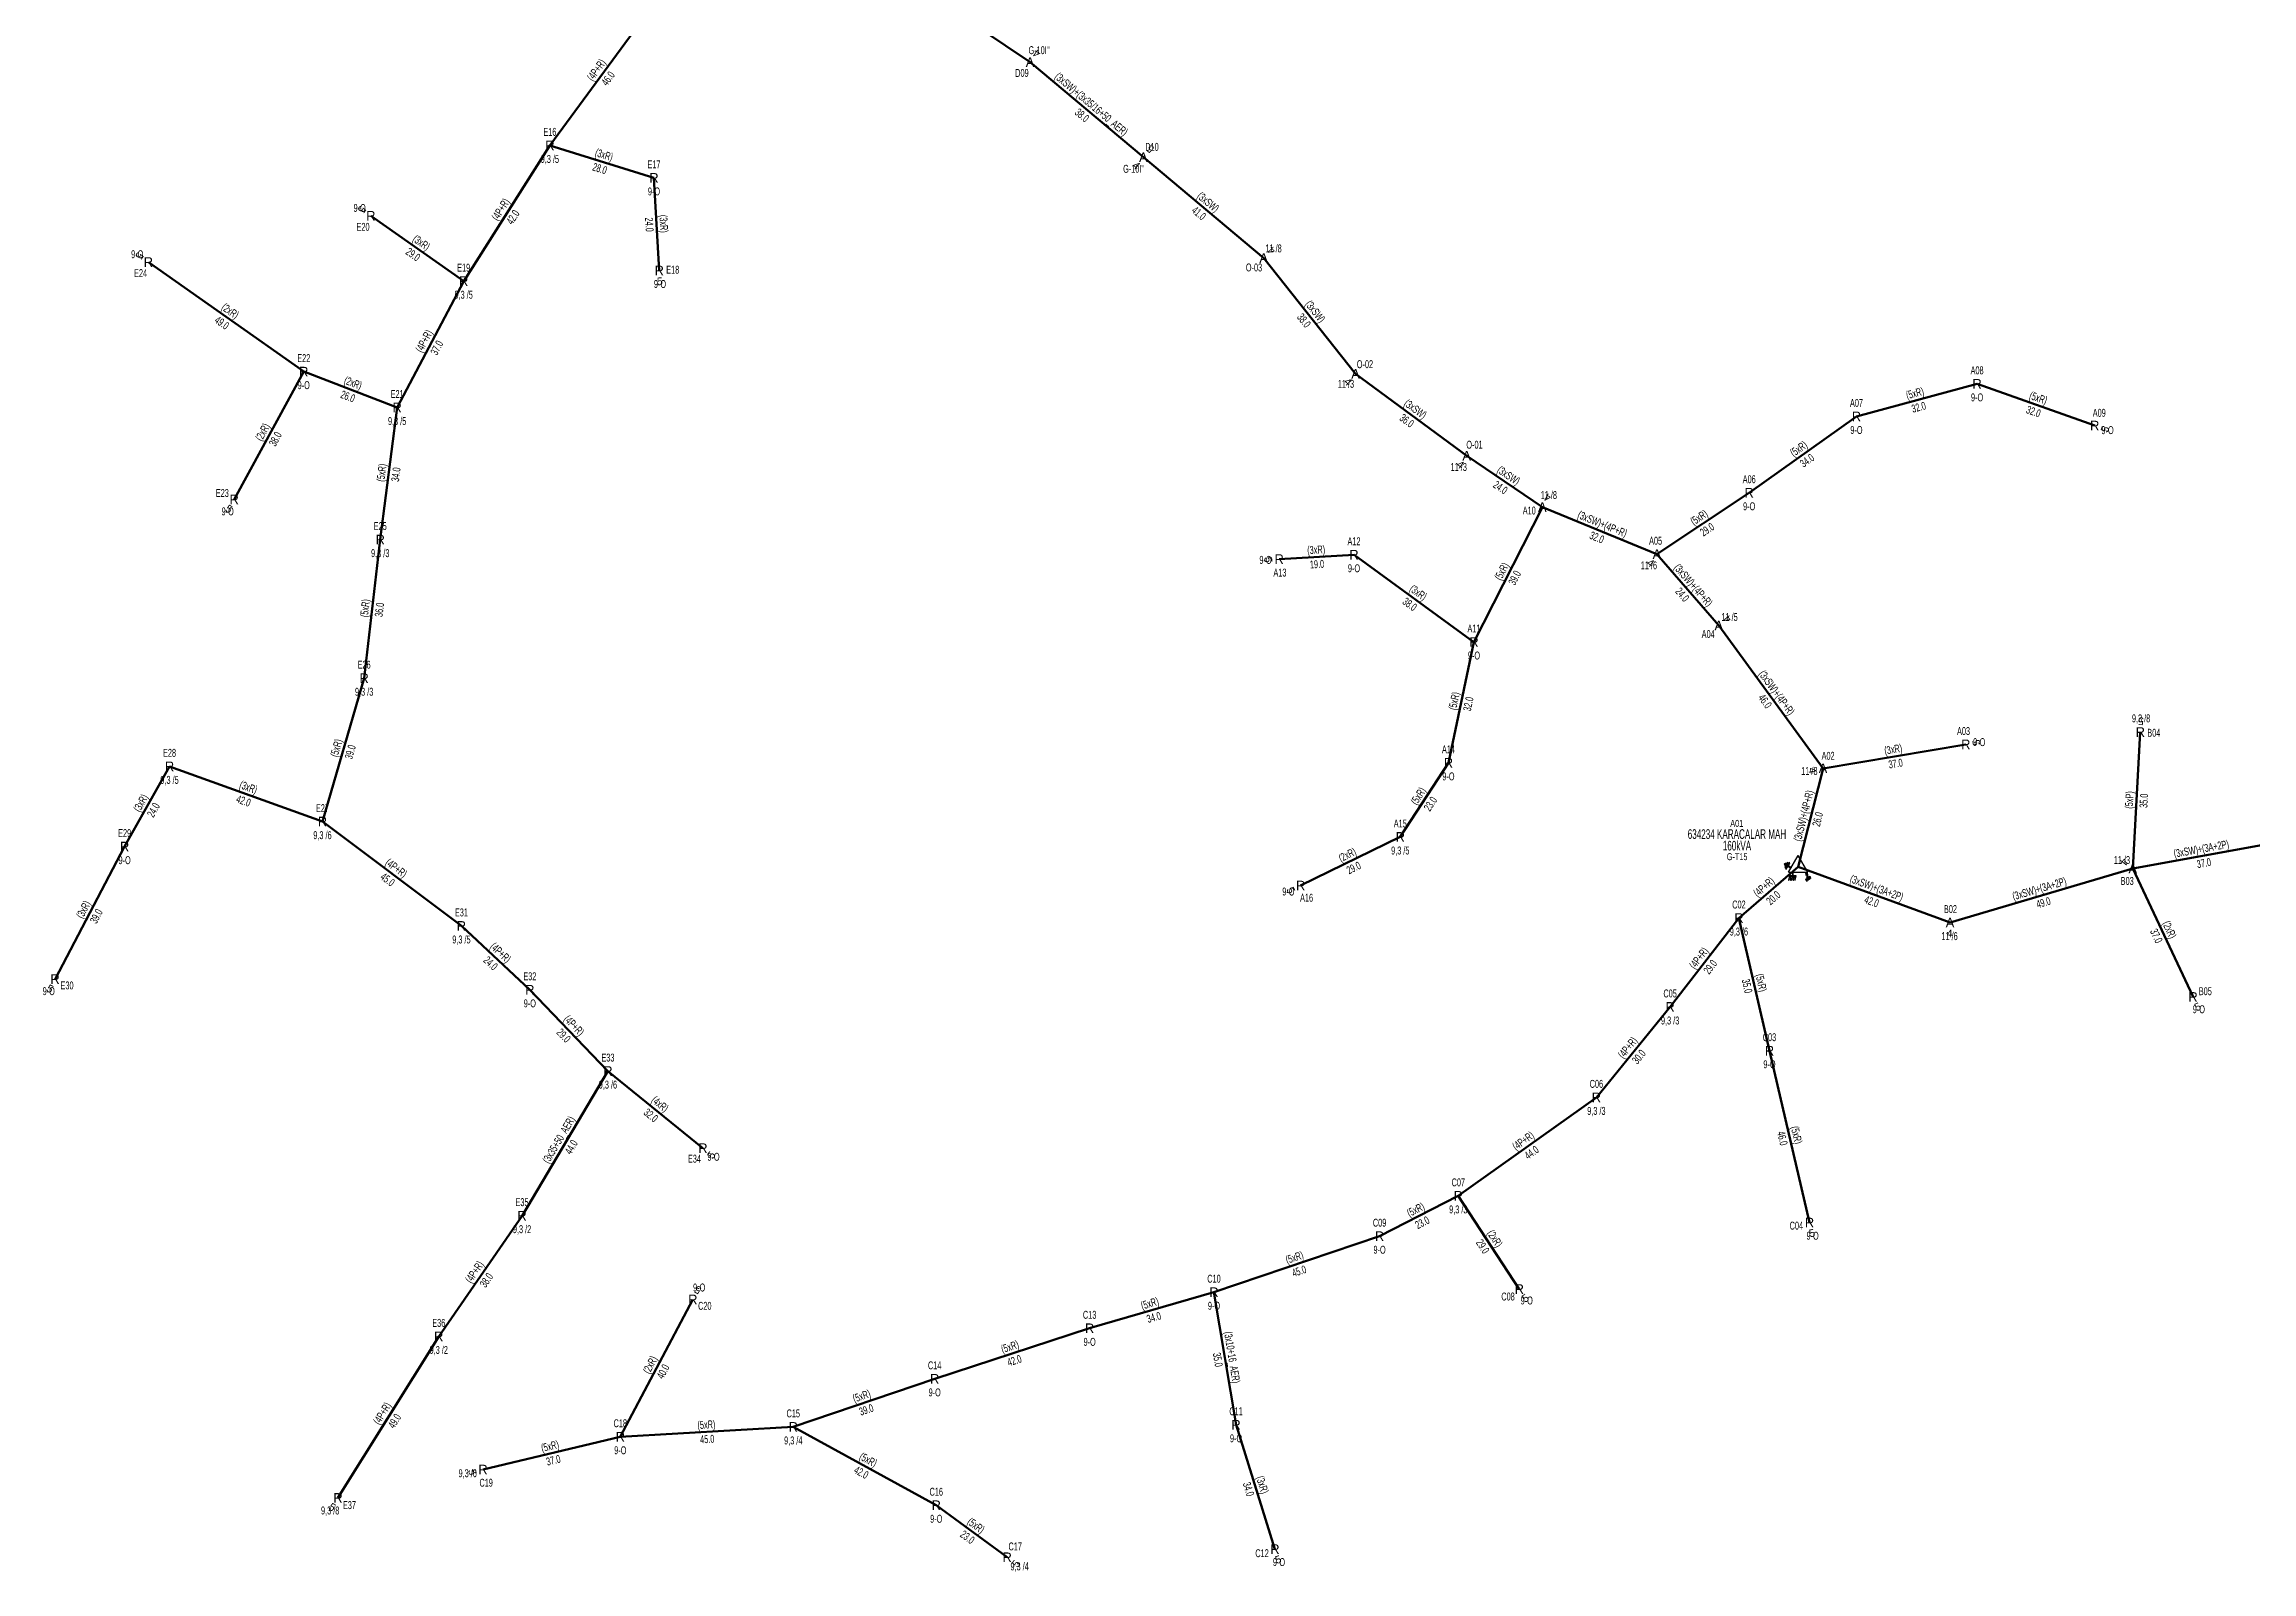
# Model space of a CAD drawing. Header units: millimetres. Extents: x 367507 to 373457, y 4068694 to 4074327.
# Drawn here: x 370914 to 371486, y 4069705 to 4070100 of the extents above; entities that cross this region are included whole.
import ezdxf
from ezdxf.enums import TextEntityAlignment as Align

# ---------------------------------------------------------------- set-up
doc = ezdxf.new("R2010")
doc.units = ezdxf.units.MM
for name, color, linetype, lineweight in [('DIREK_AG_MEVCUT', 120, 'Continuous', 25), ('DIREK_OG_MEVCUT', 16, 'Continuous', 25), ('HAT_AG_HAVAI_MEVCUT', 126, 'Continuous', 50), ('HAT_OG_HAVAI_MEVCUT', 48, 'Continuous', 70), ('TRAFO_MEVCUT', 5, 'Continuous', 30), ('TRAFO_TADILAT_BYSK', 5, 'Continuous', 30)]:
    doc.layers.add(name, color=color, linetype=linetype, lineweight=lineweight)
doc.styles.add('Direk', font='B_CAD')
doc.styles.get("Standard").update_dxf_attribs({"font": 'Arial'})

# ---------------------------------------------------------------- blocks, each defined once
blk = doc.blocks.new('MEV_DIREK')
h = blk.add_hatch(color=32)
h.paths.add_polyline_path([(-2.14, 0.97), (-2.35, 1.09), (-3.31, -0.55), (-3.09, -0.67), (-2.67, 0.06), (-1.89, -0.39), (-1.79, -0.22), (-2.56, 0.23)])
h.paths.add_polyline_path([(-3.46, -0.17), (-3.33, -0.25), (-2.61, 0.99), (-2.74, 1.06)])
h.paths.add_polyline_path([(-3.54, 0.29), (-3.41, 0.22), (-3.05, 0.82), (-3.18, 0.9)])
h.paths.add_polyline_path([(-3.58, 0.81), (-3.66, 0.68), (-3.53, 0.61), (-3.45, 0.74)])
h.paths.add_polyline_path([(-1.51, -2.34), (-2.26, -2.33), (-2.52, -3.47), (-2.42, -3.47), (-2.21, -2.53), (-1.91, -2.54), (-2.12, -3.47), (-2.02, -3.47), (-1.81, -2.54), (-1.51, -2.54), (-1.72, -3.47), (-1.62, -3.48), (-1.41, -2.54), (-1.11, -2.54), (-1.32, -3.48), (-1.22, -3.48), (-1.01, -2.54), (-0.71, -2.55), (-0.92, -3.48), (-0.82, -3.48), (-0.56, -2.35), (-1.31, -2.34), (-1.31, -1.44), (-1.51, -1.44)])
at = {"layer": 'TRAFO_MEVCUT'}
for points in [[(2.35, -1.57), (2.12, -1.92), (2.08, -1.44), (1.94, -1.44), (2.01, -2.32), (2.25, -1.96), (2.31, -2.67), (2.1, -2.67), (2.39, -2.87), (2.4, -2.86), (2.64, -2.49), (2.45, -2.63)], [(2.35, -1.57), (2.12, -1.92), (2.08, -1.44), (1.94, -1.44), (2.01, -2.32), (2.25, -1.96), (2.31, -2.67), (2.1, -2.67), (2.39, -2.87), (1.98, -3.19), (2.2, -3.79), (2.26, -3.74), (2.08, -3.26), (2.26, -3.13), (2.44, -3.6), (2.49, -3.56), (2.32, -3.08), (2.49, -2.94), (2.67, -3.42), (2.73, -3.38), (2.55, -2.9), (2.73, -2.76), (2.91, -3.24), (2.97, -3.2), (2.79, -2.72), (2.97, -2.58), (3.15, -3.06), (3.21, -3.01), (2.98, -2.42), (2.4, -2.86), (2.64, -2.49), (2.45, -2.63)], [(2.97, -2.58), (3.15, -3.06), (3.21, -3.01), (2.98, -2.42), (2.4, -2.86), (2.64, -2.49), (2.45, -2.63), (2.35, -1.57), (2.12, -1.92), (2.08, -1.44), (1.94, -1.44), (2.01, -2.32), (2.25, -1.96), (2.31, -2.67), (2.1, -2.67), (2.39, -2.87), (1.98, -3.19), (2.2, -3.79), (2.26, -3.74), (2.08, -3.26), (2.26, -3.13), (2.44, -3.6), (2.49, -3.56), (2.32, -3.08), (2.49, -2.94), (2.67, -3.42), (2.73, -3.38), (2.55, -2.9), (2.73, -2.76), (2.91, -3.24), (2.97, -3.2), (2.79, -2.72)]]:
    blk.add_hatch(color=32, dxfattribs=at).paths.add_polyline_path(points)
at = {"layer": 'TRAFO_MEVCUT', "linetype": 'Continuous'}
for p, q in [((-2.5, -1.44), (0, 2.89)), ((2.5, -1.44), (0, 2.89)), ((-2.5, -1.44), (2.5, -1.44))]:
    blk.add_line(p, q, dxfattribs=at)
at = {"layer": 'TRAFO_MEVCUT', "color": 32, "flags": 128}
blk.add_lwpolyline([(1.94, -1.44), (2.08, -1.44), (2.12, -1.92), (2.35, -1.57), (2.45, -2.63), (2.64, -2.49), (2.4, -2.86), (2.98, -2.42), (3.21, -3.01), (3.15, -3.06), (2.97, -2.58), (2.79, -2.72), (2.97, -3.2), (2.91, -3.24), (2.73, -2.76), (2.55, -2.9), (2.73, -3.38), (2.67, -3.42), (2.49, -2.94), (2.32, -3.08), (2.49, -3.56), (2.44, -3.6), (2.26, -3.13), (2.08, -3.26), (2.26, -3.74), (2.2, -3.79), (1.98, -3.19), (2.39, -2.87), (2.1, -2.67), (2.31, -2.67), (2.25, -1.96), (2.01, -2.32), (1.94, -1.44)], dxfattribs=at)
at = {"layer": 'TRAFO_TADILAT_BYSK', "color": 32, "flags": 128}
for points in [[(-3.53, 0.61), (-3.45, 0.74), (-3.58, 0.81), (-3.66, 0.68), (-3.53, 0.61)], [(-3.41, 0.22), (-3.05, 0.82), (-3.18, 0.9), (-3.54, 0.29), (-3.41, 0.22)], [(-3.33, -0.25), (-2.61, 0.99), (-2.74, 1.06), (-3.46, -0.17), (-3.33, -0.25)], [(-1.79, -0.22), (-2.56, 0.23), (-2.14, 0.97), (-2.35, 1.09), (-3.31, -0.55), (-3.09, -0.67), (-2.67, 0.06), (-1.89, -0.39), (-1.79, -0.22)], [(-1.31, -1.44), (-1.51, -1.44), (-1.51, -2.34), (-2.26, -2.33), (-2.52, -3.47), (-2.42, -3.47), (-2.21, -2.53), (-1.91, -2.54), (-2.12, -3.47), (-2.02, -3.47), (-1.81, -2.54), (-1.51, -2.54), (-1.72, -3.47), (-1.62, -3.48), (-1.41, -2.54), (-1.11, -2.54), (-1.32, -3.48), (-1.22, -3.48), (-1.01, -2.54), (-0.71, -2.55), (-0.92, -3.48), (-0.82, -3.48), (-0.56, -2.35), (-1.31, -2.34), (-1.31, -1.44)]]:
    blk.add_lwpolyline(points, dxfattribs=at)

msp = doc.modelspace()

# ---------------------------------------------------------------- linework, layer by layer
at = {"layer": 'HAT_AG_HAVAI_MEVCUT'}
for p, q in [((371044.96, 4070073.98), (371072.04, 4070110.83)), ((371044.96, 4070073.98), (371022.64, 4070038.83)), ((371044.96, 4070073.98), (371071.91, 4070065.57)), ((371073.27, 4070041.6), (371071.91, 4070065.57)), ((370998.6, 4070055.76), (371022.64, 4070038.83)), ((370981.24, 4070015.42), (370941.01, 4070043.78)), ((371005.42, 4070006.12), (371022.64, 4070038.83)), ((370981.24, 4070015.42), (370963.23, 4069982.35)), ((370981.24, 4070015.42), (371005.42, 4070006.12)), ((371383.22, 4070003.82), (371414.45, 4070012.26)), ((371444.91, 4070001.46), (371414.45, 4070012.26)), ((371001.04, 4069971.94), (371005.42, 4070006.12)), ((371383.22, 4070003.82), (371355.45, 4069984.07)), ((371301.9, 4069980.35), (371284.2, 4069945.44)), ((371331.56, 4069968.17), (371355.45, 4069984.07)), ((370996.87, 4069936.06), (371001.04, 4069971.94)), ((371233.76, 4069966.9), (371253.14, 4069968.02)), ((371284.2, 4069945.44), (371253.14, 4069968.02)), ((371284.2, 4069945.44), (371277.59, 4069914.16)), ((370996.87, 4069936.06), (370986.08, 4069898.94)), ((371374.56, 4069912.74), (371411.52, 4069918.94)), ((371454.75, 4069886.78), (371456.71, 4069922.14)), ((370934.87, 4069892.47), (370946.49, 4069913.25)), ((370946.49, 4069913.25), (370986.08, 4069898.94)), ((371265.12, 4069894.97), (371277.59, 4069914.16)), ((371022.06, 4069871.94), (370986.08, 4069898.94)), ((371239.33, 4069882.4), (371265.12, 4069894.97)), ((370934.87, 4069892.47), (370916.86, 4069858.18)), ((371352.79, 4069873.99), (371368.15, 4069887.28)), ((371454.75, 4069886.78), (371470.37, 4069853.56)), ((371022.06, 4069871.94), (371039.77, 4069855.41)), ((371352.79, 4069873.99), (371334.98, 4069850.97)), ((371352.79, 4069873.99), (371360.7, 4069839.65)), ((371039.77, 4069855.41), (371059.99, 4069834.37)), ((371315.89, 4069827.57), (371334.98, 4069850.97)), ((371360.7, 4069839.65), (371371.07, 4069795.17)), ((371037.75, 4069796.95), (371059.99, 4069834.37)), ((371084.59, 4069814.41), (371059.99, 4069834.37)), ((371315.89, 4069827.57), (371280.14, 4069802.07)), ((371037.75, 4069796.95), (371016.19, 4069765.7)), ((371280.14, 4069802.07), (371259.76, 4069791.63)), ((371295.94, 4069777.94), (371280.14, 4069802.07)), ((371216.89, 4069777.13), (371259.76, 4069791.63)), ((371063.19, 4069739.72), (371081.97, 4069775.25)), ((371216.89, 4069777.13), (371184.7, 4069767.79)), ((371222.6, 4069742.82), (371216.89, 4069777.13)), ((370990.1, 4069723.88), (371016.19, 4069765.7)), ((371144.58, 4069754.71), (371184.7, 4069767.79)), ((371144.58, 4069754.71), (371107.97, 4069742.27)), ((371107.97, 4069742.27), (371063.19, 4069739.72)), ((371107.97, 4069742.27), (371144.99, 4069721.99)), ((371232.67, 4069710.63), (371222.6, 4069742.82)), ((371063.19, 4069739.72), (371027.65, 4069731.23)), ((371144.99, 4069721.99), (371163.36, 4069708.52))]:
    msp.add_line(p, q, dxfattribs=at)
at = {"layer": 'HAT_OG_HAVAI_MEVCUT'}
for p, q in [((371139.43, 4070115.59), (371169.27, 4070095.53)), ((371169.27, 4070095.53), (371198.6, 4070070.92)), ((371229.76, 4070044.83), (371198.6, 4070070.92)), ((371253.54, 4070014.83), (371229.76, 4070044.83)), ((371253.54, 4070014.83), (371282.31, 4069993.65)), ((371301.9, 4069980.35), (371282.31, 4069993.65)), ((371301.9, 4069980.35), (371331.56, 4069968.17)), ((371347.57, 4069949.69), (371331.56, 4069968.17)), ((371374.56, 4069912.74), (371347.57, 4069949.69)), ((371374.56, 4069912.74), (371368.15, 4069887.28)), ((371454.75, 4069886.78), (371490.9, 4069893.36)), ((371407.44, 4069872.81), (371368.15, 4069887.28)), ((371407.44, 4069872.81), (371454.75, 4069886.78))]:
    msp.add_line(p, q, dxfattribs=at)

# ---------------------------------------------------------------- block references
at = {"layer": 'TRAFO_MEVCUT', "linetype": 'ByBlock'}
msp.add_blockref('MEV_DIREK', (371368.15, 4069887.28), dxfattribs=at)

# ---------------------------------------------------------------- texts
at = {"layer": 'DIREK_AG_MEVCUT', "linetype": 'ByBlock', "width": 0.53}
for s, p in [('E16', (371044.96, 4070077.48)), ('9,3 /5', (371044.96, 4070070.48)), ('E17', (371071.91, 4070069.07)), ('9-O', (371071.91, 4070062.07)), ('9-O', (370995.715714, 4070057.791238)), ('E20', (370996.584741, 4070052.898404)), ('9-O', (370938.126677, 4070045.812588)), ('E19', (371022.64, 4070042.33)), ('E18', (371076.76438, 4070041.798263)), ('E24', (370938.993396, 4070040.919352)), ('9-O', (371073.468372, 4070038.1037)), ('9,3 /5', (371022.64, 4070035.33)), ('E22', (370981.24, 4070018.92)), ('A08', (371414.45, 4070015.76)), ('9-O', (370981.24, 4070011.92)), ('E21', (371005.42, 4070009.62)), ('9-O', (371414.45, 4070008.76)), ('9,3 /5', (371005.42, 4070002.62)), ('A07', (371383.22, 4070007.32)), ('A09', (371446.079628, 4070004.758783)), ('9-O', (371383.22, 4070000.32)), ('9-O', (371448.238935, 4070000.279681)), ('A06', (371355.45, 4069987.57)), ('E23', (370960.156265, 4069984.023963)), ('9-O', (370961.548272, 4069979.262008)), ('9-O', (371355.45, 4069980.57)), ('E25', (371001.04, 4069975.44)), ('9,3 /3', (371001.04, 4069968.44)), ('A12', (371253.14, 4069971.52)), ('9-O', (371230.232, 4069966.696111)), ('A13', (371233.961933, 4069963.40583)), ('9-O', (371253.14, 4069964.52)), ('A11', (371284.2, 4069948.94)), ('E26', (370996.87, 4069939.56)), ('9-O', (371284.2, 4069941.94)), ('9,3 /3', (370996.87, 4069932.56)), ('A03', (371410.940969, 4069922.391771)), ('9,3 /8', (371456.905546, 4069925.667817)), ('B04', (371460.204636, 4069921.946293)), ('E28', (370946.49, 4069916.75)), ('A14', (371277.59, 4069917.66)), ('9-O', (371415.004785, 4069919.524569)), ('9-O', (371277.59, 4069910.66)), ('9,3 /5', (370946.49, 4069909.75)), ('E27', (370986.08, 4069902.44)), ('E29', (370934.87, 4069895.97)), ('9,3 /6', (370986.08, 4069895.44)), ('A15', (371265.12, 4069898.47)), ('9-O', (370934.87, 4069888.97)), ('9,3 /5', (371265.12, 4069891.47)), ('9-O', (371236.156379, 4069880.853183)), ('A16', (371240.863449, 4069879.253806)), ('C02', (371352.79, 4069877.49)), ('E31', (371022.06, 4069875.44)), ('9,3 /6', (371352.79, 4069870.49)), ('9,3 /5', (371022.06, 4069868.44)), ('E32', (371039.77, 4069858.91)), ('9-O', (370915.225193, 4069855.067423)), ('E30', (370919.958604, 4069856.552532)), ('C05', (371334.98, 4069854.47)), ('B05', (371473.537341, 4069855.049279)), ('9-O', (371039.77, 4069851.91)), ('9,3 /3', (371334.98, 4069847.47)), ('9-O', (371471.865425, 4069850.379589)), ('C03', (371360.7, 4069843.15)), ('E33', (371059.99, 4069837.87)), ('9-O', (371360.7, 4069836.15)), ('9,3 /6', (371059.99, 4069830.87)), ('C06', (371315.89, 4069831.07)), ('9,3 /3', (371315.89, 4069824.07)), ('E34', (371082.384756, 4069811.692115)), ('9-O', (371087.328353, 4069812.188149)), ('C07', (371280.14, 4069805.57)), ('E35', (371037.75, 4069800.45)), ('9,3 /3', (371280.14, 4069798.57)), ('9,3 /2', (371037.75, 4069793.45)), ('C09', (371259.76, 4069795.13)), ('C04', (371367.661409, 4069794.375326)), ('9-O', (371371.866424, 4069791.753903)), ('9-O', (371259.76, 4069788.13)), ('C10', (371216.89, 4069780.63)), ('9-O', (371083.612978, 4069778.358361)), ('C20', (371085.064337, 4069773.614434)), ('9-O', (371216.89, 4069773.63)), ('C08', (371293.011868, 4069776.022699)), ('9-O', (371297.867487, 4069774.996313)), ('E36', (371016.19, 4069769.2)), ('C13', (371184.7, 4069771.29)), ('9,3 /2', (371016.19, 4069762.2)), ('9-O', (371184.7, 4069764.29)), ('C14', (371144.58, 4069758.21)), ('9-O', (371144.58, 4069751.21)), ('C15', (371107.97, 4069745.77)), ('C11', (371222.6, 4069746.32)), ('C18', (371063.19, 4069743.22)), ('9,3 /4', (371107.97, 4069738.77)), ('9-O', (371222.6, 4069739.32)), ('9-O', (371063.19, 4069736.22)), ('9,3 /6', (371023.679109, 4069730.281411)), ('C19', (371028.463218, 4069727.825786)), ('E37', (370993.069509, 4069722.02743)), ('C16', (371144.99, 4069725.49)), ('9,3 /8', (370988.079203, 4069720.640838)), ('9-O', (371144.99, 4069718.49)), ('C17', (371165.42964, 4069711.342515)), ('9,3 /4', (371166.570862, 4069706.165601)), ('C12', (371229.329634, 4069709.585033)), ('9-O', (371233.717993, 4069707.279962))]:
    msp.add_text(s, height=2.05, dxfattribs=at).set_placement(p, align=Align.MIDDLE_CENTER)
at = {"layer": 'DIREK_AG_MEVCUT', "linetype": 'ByBlock', "style": 'Direk'}
for p in [(371044.96, 4070073.98), (371071.91, 4070065.57), (370998.6, 4070055.76), (370941.01, 4070043.78), (371073.27, 4070041.6), (371022.64, 4070038.83), (370981.24, 4070015.42), (371414.45, 4070012.26), (371005.42, 4070006.12), (371383.22, 4070003.82), (371444.91, 4070001.46), (370963.23, 4069982.35), (371355.45, 4069984.07), (371001.04, 4069971.94), (371253.14, 4069968.02), (371233.76, 4069966.9), (371284.2, 4069945.44), (370996.87, 4069936.06), (371456.71, 4069922.14), (371411.52, 4069918.94), (370946.49, 4069913.25), (371277.59, 4069914.16), (370986.08, 4069898.94), (371265.12, 4069894.97), (370934.87, 4069892.47), (371239.33, 4069882.4), (371022.06, 4069871.94), (371352.79, 4069873.99), (370916.86, 4069858.18), (371039.77, 4069855.41), (371470.37, 4069853.56), (371334.98, 4069850.97), (371360.7, 4069839.65), (371059.99, 4069834.37), (371315.89, 4069827.57), (371084.59, 4069814.41), (371280.14, 4069802.07), (371037.75, 4069796.95), (371259.76, 4069791.63), (371371.07, 4069795.17), (371081.97, 4069775.25), (371216.89, 4069777.13), (371295.94, 4069777.94), (371184.7, 4069767.79), (371016.19, 4069765.7), (371144.58, 4069754.71), (371063.19, 4069739.72), (371107.97, 4069742.27), (371222.6, 4069742.82), (371027.65, 4069731.23), (370990.1, 4069723.88), (371144.99, 4069721.99), (371232.67, 4069710.63), (371163.36, 4069708.52)]:
    msp.add_text('R', height=2.5, dxfattribs=at).set_placement(p, align=Align.MIDDLE_CENTER)
at = {"layer": 'DIREK_AG_MEVCUT', "color": 32, "style": 'Direk'}
for rotation, p in [(594.845149, (370996.310723, 4070057.372207)), (594.818209, (370938.721481, 4070045.393283)), (363.247343, (371073.42861, 4070038.804496)), (430.477358, (371447.549027, 4070000.524298)), (331.427185, (370961.890829, 4069979.891012)), (273.307532, (371230.964664, 4069966.738453)), (536.827349, (371456.864966, 4069924.935708)), (459.522644, (371414.281417, 4069919.403225)), (295.984521, (371236.813045, 4069881.173241)), (332.290377, (370915.558026, 4069855.701116)), (385.182847, (371471.561424, 4069851.026127)), (410.944743, (371086.764308, 4069812.645805)), (373.123435, (371371.705739, 4069792.443127)), (512.140529, (371083.278453, 4069777.72547)), (393.216241, (371297.473841, 4069775.597495)), (283.435354, (371024.926628, 4069730.579425)), (328.041438, (370988.617944, 4069721.504393)), (413.748867, (371165.618012, 4069706.864288)), (377.371252, (371233.505974, 4069707.957707))]:
    msp.add_text('5', height=2, rotation=rotation, dxfattribs=at).set_placement(p, align=Align.MIDDLE_CENTER)
at = {"layer": 'DIREK_OG_MEVCUT', "linetype": 'ByBlock', "style": 'Direk'}
for p in [(371169.27, 4070095.53), (371198.6, 4070070.92), (371229.76, 4070044.83), (371253.54, 4070014.83), (371282.31, 4069993.65), (371301.9, 4069980.35), (371331.56, 4069968.17), (371347.57, 4069949.69), (371374.56, 4069912.74), (371454.75, 4069886.78), (371407.44, 4069872.81)]:
    msp.add_text('A', height=2.5, dxfattribs=at).set_placement(p, align=Align.MIDDLE_CENTER)
at = {"layer": 'DIREK_OG_MEVCUT', "linetype": 'ByBlock', "width": 0.53}
for s, p in [("G-10I''", (371171.602469, 4070098.630347)), ('D09', (371167.16584, 4070092.733125)), ('D10', (371200.848311, 4070073.602368)), ("G-10I''", (371196.091026, 4070067.926646)), ('11 /8', (371232.314936, 4070047.317325)), ('O-03', (371227.252166, 4070042.388531)), ('O-02', (371255.970364, 4070017.348597)), ('11 /3', (371251.065931, 4070012.26611)), ('O-01', (371284.330835, 4069996.507661)), ('11 /3', (371280.258947, 4069990.749609)), ('A10', (371298.511032, 4069979.475418)), ('11 /8', (371303.577145, 4069983.471384)), ('A05', (371331.21481, 4069971.652936)), ('11 /6', (371329.486295, 4069965.2853)), ('11 /5', (371350.366149, 4069951.916145)), ('A04', (371344.83182, 4069947.510006)), ('A02', (371375.880498, 4069915.98134)), ('11 /8', (371371.03599, 4069912.054535)), ('11 /3', (371451.949853, 4069888.996247)), ('B03', (371453.316217, 4069883.587154)), ('B02', (371407.555034, 4069876.308109)), ('11 /6', (371407.324868, 4069869.308925))]:
    msp.add_text(s, height=2.05, dxfattribs=at).set_placement(p, align=Align.MIDDLE_CENTER)
at = {"layer": 'DIREK_OG_MEVCUT', "color": 32, "linetype": 'ByBlock', "style": 'Direk'}
for rotation, p in [(143.044931, (371170.953328, 4070097.7675)), (320.03088, (371196.801351, 4070068.774106)), (134.231771, (371231.766267, 4070046.783175)), (316.021401, (371251.595709, 4070012.815122)), (324.733415, (371280.693332, 4069991.363872)), (151.750507, (371303.225273, 4069982.816506)), (324.289027, (371329.925649, 4069965.896479)), (128.524945, (371349.760544, 4069951.433995)), (281.007308, (371371.811512, 4069912.205384)), (231.639252, (371452.554467, 4069888.51771)), (358.116527, (371407.347973, 4069870.011513))]:
    msp.add_text('4', height=2, rotation=rotation, dxfattribs=at).set_placement(p, align=Align.MIDDLE_CENTER)
at = {"layer": 'DIREK_OG_MEVCUT', "color": 32, "style": 'Direk'}
msp.add_text('5', height=2, rotation=140.03088, dxfattribs=at).set_placement((371200.398649, 4070073.065894), align=Align.MIDDLE_CENTER)
at = {"layer": 'HAT_AG_HAVAI_MEVCUT', "lineweight": 30, "width": 0.53}
for s, rotation, p in [('(4P+R)', 53.688909, (371057.815058, 4070092.908344, 185536.02)), ('(3xR)', 342.668978, (371058.688208, 4070070.58641, 185535.955)), ('(4P+R)', 417.584743, (371033.082443, 4070056.860644, 185511.32)), ('(3xR)', 273.247343, (371073.438635, 4070053.63315, 185535.955)), ('(3xR)', 324.845149, (371011.10942, 4070047.989959, 185511.32)), ('(2xR)', 324.818209, (370961.614747, 4070030.294729, 185470.505)), ('(4P+R)', 62.235684, (371013.277859, 4070022.87096, 185511.32)), ('(2xR)', 338.962489, (370993.635132, 4070011.563344, 185502.71)), ('(5xR)', 15.123083, (371398.613241, 4070008.860562, 185707.225)), ('(5xR)', 340.477358, (371429.964052, 4070007.661133, 185707.225)), ('(2xR)', 421.427185, (370971.488522, 4069999.291534, 185481.615)), ('(5xR)', 395.420405, (371368.842364, 4069994.637683, 185677.725)), ('(5xR)', 82.697623, (371002.386894, 4069989.13804, 185502.71)), ('(5xR)', 33.645768, (371343.034052, 4069976.827607, 185677.725)), ('(3xR)', 3.307532, (371243.400959, 4069968.308584, 185626.57)), ('(5xR)', 423.114169, (371292.291877, 4069963.279382, 185642.1)), ('(3xR)', 323.983597, (371269.169814, 4069957.417521, 185626.57)), ('(5xR)', 83.370783, (370998.110683, 4069954.098127, 185500.52)), ('(5xR)', 438.067961, (371280.063366, 4069929.975739, 185638.795)), ('(5xR)', 433.791968, (370990.658784, 4069917.737257, 185493.04)), ('(3xR)', 9.522644, (371392.899378, 4069916.678287, 185705.76)), ('(3xR)', 60.786449, (370939.938114, 4069903.274856, 185473.245)), ('(3xR)', 340.127362, (370966.573941, 4069906.894383, 185493.04)), ('(5xR)', 56.983479, (371270.642264, 4069905.028149, 185638.795)), ('(5xP)', 86.827349, (371454.881303, 4069904.507043, 185728.355)), ('(4P+R)', 323.114818, (371004.580181, 4069886.119864, 185493.04)), ('(2xR)', 25.984521, (371251.852591, 4069889.449076, 185632.56)), ('(4P+R)', 40.867486, (371359.913835, 4069881.277791, 185684.075)), ('(3xR)', 422.290377, (370925.112482, 4069875.720242, 185458.43)), ('(2xR)', 295.182847, (371463.329211, 4069870.531682, 185735.185)), ('(4P+R)', 316.973781, (371031.494983, 4069864.296385, 185519.885)), ('(4P+R)', 412.271773, (371343.212716, 4069863.000129, 185667.49)), ('(5xR)', 282.971462, (371357.57331, 4069857.010796, 185680.35)), ('(4P+R)', 313.861455, (371050.492865, 4069845.478979, 185529.995)), ('(4P+R)', 50.792023, (371324.776372, 4069839.807317, 185667.49)), ('(4xR)', 320.944743, (371072.825559, 4069825.050058, 185529.995)), ('(3x35+50_AER)', 59.27552, (371048.139311, 4069816.094274, 185529.995)), ('(4P+R)', 395.499759, (371297.521405, 4069815.512, 185640.07)), ('(5xR)', 283.123435, (371366.712801, 4069817.602992, 185685.535)), ('(5xR)', 387.124562, (371269.562462, 4069797.606515, 185629.88)), ('(2xR)', 303.216241, (371288.751118, 4069790.47063, 185640.07)), ('(5xR)', 18.687175, (371238.052659, 4069785.18519, 185629.88)), ('(4P+R)', 415.39743, (371026.270356, 4069781.807699, 185508.095)), ('(5xR)', 376.180204, (371200.55814, 4069773.276332, 185592.35)), ('(5xR)', 18.057104, (371164.37653, 4069762.058136, 185592.35)), ('(3x10+16_AER)', 279.448782, (371220.583468, 4069760.114541, 185608.445)), ('(2xR)', 62.140529, (371071.828518, 4069757.882209, 185540.985)), ('(5xR)', 378.767651, (371126.001529, 4069749.294806, 185553.985)), ('(4P+R)', 58.041438, (371002.423834, 4069745.23991, 185508.095)), ('(5xR)', 363.259192, (371085.531675, 4069741.843625, 185531.595)), ('(5xR)', 373.435354, (371045.222504, 4069736.301738, 185513.825)), ('(5xR)', 331.285544, (371126.888378, 4069732.875471, 185572.495)), ('(3xR)', 287.371252, (371228.446232, 4069726.978778, 185611.3)), ('(5xR)', 323.748867, (371154.677627, 4069715.940468, 185581.68))]:
    msp.add_text(s, height=2.05, rotation=rotation, dxfattribs=at).set_placement(p, align=Align.CENTER)
for s, rotation, p in [('46.0', 53.688909, (371059.184942, 4070091.901656, 185536.02)), ('28.0', 342.668978, (371058.181792, 4070068.96359, 185535.955)), ('42.0', 417.584743, (371034.517557, 4070055.949356, 185511.32)), ('24.0', 273.247343, (371071.741365, 4070053.53685, 185535.955)), ('29.0', 324.845149, (371010.13058, 4070046.600041, 185511.32)), ('49.0', 324.818209, (370960.635253, 4070028.905271, 185470.505)), ('37.0', 62.235684, (371014.782141, 4070022.07904, 185511.32)), ('26.0', 338.962489, (370993.024868, 4070009.976656, 185502.71)), ('32.0', 15.123083, (371399.056759, 4070007.219438, 185707.225)), ('32.0', 340.477358, (371429.395948, 4070006.058867, 185707.225)), ('38.0', 421.427185, (370972.981478, 4069998.478466, 185481.615)), ('34.0', 395.420405, (371369.827636, 4069993.252317, 185677.725)), ('34.0', 82.697623, (371004.073106, 4069988.92196, 185502.71)), ('29.0', 33.645768, (371343.975948, 4069975.412393, 185677.725)), ('19.0', 3.307532, (371243.499041, 4069966.611416, 185626.57)), ('39.0', 423.114169, (371293.808123, 4069962.510618, 185642.1)), ('36.0', 83.370783, (370999.799317, 4069953.901873, 185500.52)), ('38.0', 323.983597, (371268.170186, 4069956.042479, 185626.57)), ('32.0', 438.067961, (371281.726634, 4069929.624261, 185638.795)), ('39.0', 433.791968, (370992.291216, 4069917.262743, 185493.04)), ('37.0', 9.522644, (371393.180622, 4069915.001713, 185705.76)), ('42.0', 340.127362, (370965.996059, 4069905.295617, 185493.04)), ('35.0', 86.827349, (371456.578697, 4069904.412957, 185728.355)), ('24.0', 60.786449, (370941.421886, 4069902.445144, 185473.245)), ('23.0', 56.983479, (371272.067736, 4069904.101851, 185638.795)), ('29.0', 25.984521, (371252.597409, 4069887.920924, 185632.56)), ('45.0', 323.114818, (371003.559819, 4069884.760136, 185493.04)), ('20.0', 40.867486, (371361.026165, 4069879.992209, 185684.075)), ('39.0', 422.290377, (370926.617518, 4069874.929758, 185458.43)), ('37.0', 295.182847, (371461.790789, 4069869.808318, 185735.185)), ('24.0', 316.973781, (371030.335017, 4069863.053615, 185519.885)), ('29.0', 412.271773, (371344.557284, 4069861.959871, 185667.49)), ('35.0', 282.971462, (371355.91669, 4069856.629204, 185680.35)), ('29.0', 313.861455, (371049.267135, 4069844.301021, 185529.995)), ('30.0', 50.792023, (371326.093628, 4069838.732683, 185667.49)), ('32.0', 320.944743, (371071.754441, 4069823.729942, 185529.995)), ('44.0', 59.27552, (371049.600689, 4069815.225726, 185529.995)), ('44.0', 395.499759, (371298.508595, 4069814.128, 185640.07)), ('46.0', 283.123435, (371365.057199, 4069817.217008, 185685.535)), ('23.0', 387.124562, (371270.337538, 4069796.093485, 185629.88)), ('29.0', 303.216241, (371287.328882, 4069789.53937, 185640.07)), ('38.0', 415.39743, (371027.669644, 4069780.842301, 185508.095)), ('45.0', 18.687175, (371238.597341, 4069783.57481, 185629.88)), ('34.0', 376.180204, (371201.03186, 4069771.643668, 185592.35)), ('40.0', 62.140529, (371073.331482, 4069757.087791, 185540.985)), ('42.0', 18.057104, (371164.90347, 4069760.441864, 185592.35)), ('35.0', 279.448782, (371218.906532, 4069759.835459, 185608.445)), ('39.0', 378.767651, (371126.548471, 4069747.685194, 185553.985)), ('49.0', 58.041438, (371003.866166, 4069744.34009, 185508.095)), ('45.0', 363.259192, (371085.628325, 4069740.146375, 185531.595)), ('37.0', 373.435354, (371045.617496, 4069734.648262, 185513.825)), ('42.0', 331.285544, (371126.071622, 4069731.384529, 185572.495)), ('34.0', 287.371252, (371226.823768, 4069726.471222, 185611.3)), ('23.0', 323.748867, (371153.672373, 4069714.569532, 185581.68))]:
    msp.add_text(s, height=2.05, rotation=rotation, dxfattribs=at).set_placement(p, align=Align.TOP_CENTER)
at = {"layer": 'HAT_OG_HAVAI_MEVCUT', "lineweight": 30, "width": 0.53}
for s, rotation, p in [('(3xSW)+(3x35/16+50_AER)', 320.000908, (371184.481359, 4070083.876146, 185599.3)), ('(3xSW)', 320.060852, (371214.725678, 4070058.526718, 185599.3)), ('(3xSW)', 308.40269, (371242.316115, 4070030.358007, 185614.88)), ('(3xSW)', 323.640112, (371268.428927, 4070004.924513, 185641.155)), ('(3xSW)', 325.826718, (371292.582443, 4069987.703241, 185641.155)), ('(3xSW)+(4P+R)', 337.674295, (371317.052891, 4069975.046283, 185665.78)), ('(3xSW)+(4P+R)', 310.903758, (371340.207439, 4069959.486572, 185665.78)), ('(3xSW)+(4P+R)', 306.146131, (371361.751388, 4069931.71637, 185673.785)), ('(3xSW)+(4P+R)', 435.868484, (371370.530723, 4069900.217526, 185684.075)), ('(3xSW)+(3A+2P)', 10.316004, (371472.672785, 4069890.90626, 185745.45)), ('(3xSW)+(3A+2P)', 339.781899, (371388.088755, 4069880.842626, 185684.075)), ('(3xSW)+(3A+2P)', 16.451154, (371430.854282, 4069880.610202, 185727.375))]:
    msp.add_text(s, height=2.05, rotation=rotation, dxfattribs=at).set_placement(p, align=Align.CENTER)
for s, rotation, p in [('38.0', 320.000908, (371183.388641, 4070082.573854, 185599.3)), ('41.0', 320.060852, (371213.634322, 4070057.223282, 185599.3)), ('38.0', 308.40269, (371240.983885, 4070029.301993, 185614.88)), ('36.0', 323.640112, (371267.421073, 4070003.555487, 185641.155)), ('24.0', 325.826718, (371291.627557, 4069986.296759, 185641.155)), ('32.0', 337.674295, (371316.407109, 4069973.473717, 185665.78)), ('24.0', 310.903758, (371338.922561, 4069958.373428, 185665.78)), ('46.0', 306.146131, (371360.378612, 4069930.71363, 185673.785)), ('26.0', 435.868484, (371372.179277, 4069899.802474, 185684.075)), ('37.0', 10.316004, (371472.977215, 4069889.23374, 185745.45)), ('42.0', 339.781899, (371387.501245, 4069879.247374, 185684.075)), ('49.0', 16.451154, (371431.335718, 4069878.979798, 185727.375))]:
    msp.add_text(s, height=2.05, rotation=rotation, dxfattribs=at).set_placement(p, align=Align.TOP_CENTER)
at = {"layer": 'TRAFO_MEVCUT', "linetype": 'ByBlock', "width": 0.6}
for s, height, p in [('634234 KARACALAR MAH', 2.5, (371352.289977, 4069894.476855)), ('160kVA', 2.5, (371352.289977, 4069891.476855)), ('A01', 1.8, (371352.227662, 4069897.59044))]:
    msp.add_text(s, height=height, dxfattribs=at).set_placement(p, align=Align.CENTER)
msp.add_text('G-T15', height=1.8, dxfattribs=at).set_placement((371352.329563, 4069890.773272), align=Align.TOP_CENTER)

doc.saveas('drawing.dxf')
